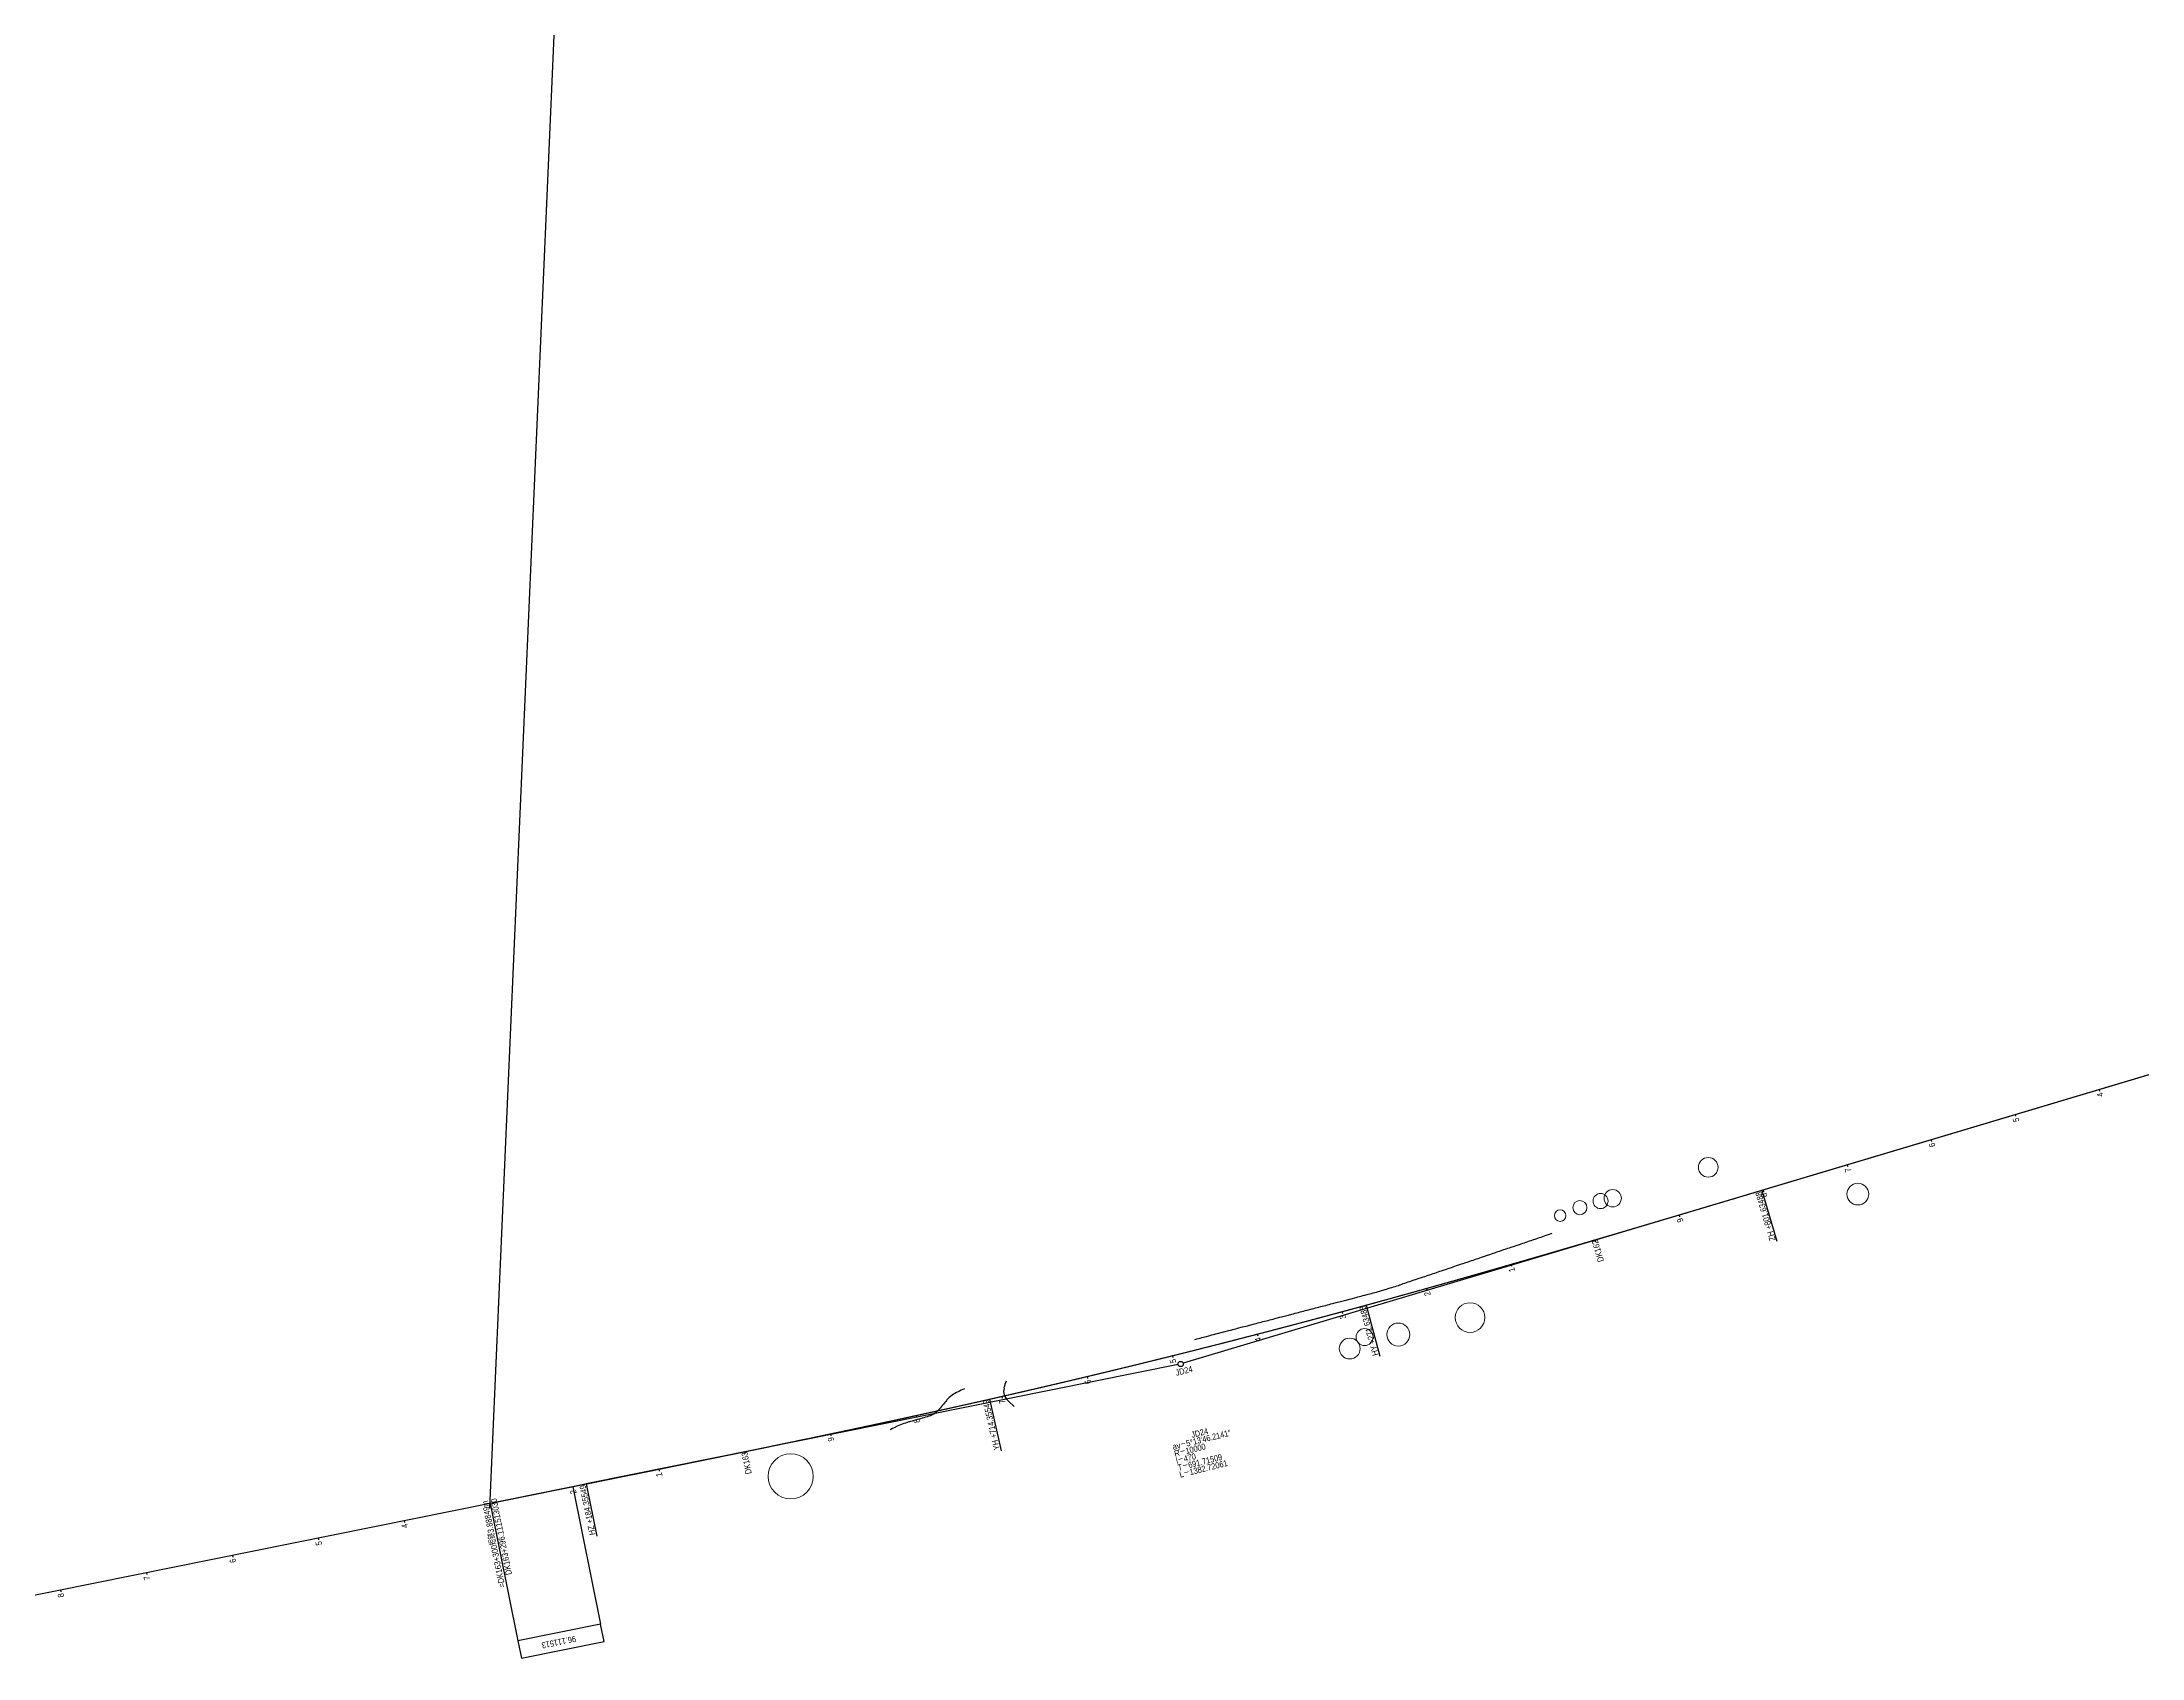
# Model space of a CAD drawing. Header units: millimetres. Extents: x 497834 to 621495, y 3353175 to 3430424.
# Drawn here: x 527256 to 529651, y 3371696 to 3373540 of the extents above; entities that cross this region are included whole.
import ezdxf

# ---------------------------------------------------------------- set-up
doc = ezdxf.new("R2010")
doc.units = ezdxf.units.MM
for name, color, linetype in [('breakloc', 7, 'Continuous'), ('DK改路中线', 7, 'Continuous'), ('dl5', 7, 'Continuous'), ('dl6', 7, 'Continuous'), ('房屋圆', 7, 'Continuous'), ('沪乍杭打线-0.0-200.8段-施工系转设计系成果-2000坐标系-左线_中线_交点', 7, 'Continuous'), ('沪乍杭打线-0.0-200.8段-施工系转设计系成果-2000坐标系-左线_五大桩', 7, 'Continuous'), ('沪乍杭打线-0.0-200.8段-施工系转设计系成果-2000坐标系-左线_断链', 7, 'Continuous'), ('沪乍杭打线-0.0-200.8段-施工系转设计系成果-2000坐标系-左线_曲线资料', 7, 'Continuous'), ('沪乍杭打线-0.0-200.8段-施工系转设计系成果-2000坐标系-左线_里程', 7, 'Continuous')]:
    doc.layers.add(name, color=color, linetype=linetype)
doc.styles.add('PM_DL', font='slromans.shx', dxfattribs={"width": 0.75, "bigfont": 'hztxt.shx'})
doc.styles.add('PM_LC', font='slromans.shx', dxfattribs={"width": 0.75, "bigfont": 'hztxt.shx'})
doc.styles.add('PM_QX', font='slromans.shx', dxfattribs={"width": 0.75, "bigfont": 'hztxt.shx'})

msp = doc.modelspace()

# ---------------------------------------------------------------- linework, layer by layer
at = {"layer": 'breakloc'}
msp.add_lwpolyline([(527766.6, 3371867), (528548.9, 3389836.6)], dxfattribs=at)
at = {"layer": 'DK改路中线', "color": 3, "linetype": 'Continuous', "ltscale": 2, "flags": 128}
for points in [[(528570.7, 3372059.6), (528572.7, 3372060.1), (528574.6, 3372060.6), (528576.5, 3372061.1), (528578.5, 3372061.6), (528580.4, 3372062.1), (528582.4, 3372062.6), (528588.2, 3372064.1), (528590.1, 3372064.6), (528592, 3372065.2), (528595.9, 3372066.2), (528597.8, 3372066.7), (528601.7, 3372067.7), (528603.6, 3372068.2), (528609.4, 3372069.7), (528611.4, 3372070.2), (528615.3, 3372071.2), (528617.2, 3372071.7), (528619.1, 3372072.2), (528624.9, 3372073.7), (528626.9, 3372074.2), (528628.8, 3372074.7), (528630.7, 3372075.2), (528632.7, 3372075.7), (528638.5, 3372077.3), (528640.4, 3372077.8), (528642.3, 3372078.3), (528644.3, 3372078.8), (528646.2, 3372079.3), (528648.2, 3372079.8), (528654, 3372081.3), (528655.9, 3372081.8), (528657.8, 3372082.3), (528659.8, 3372082.8), (528661.7, 3372083.3), (528667.5, 3372084.8), (528669.4, 3372085.3), (528675.3, 3372086.8), (528677.2, 3372087.3), (528681.1, 3372088.4), (528683, 3372088.9), (528684.9, 3372089.4), (528688.8, 3372090.4), (528690.7, 3372090.9), (528694.6, 3372091.9), (528696.5, 3372092.4), (528698.5, 3372092.9), (528704.3, 3372094.4), (528706.2, 3372094.9), (528708.2, 3372095.4), (528710.1, 3372095.9), (528712, 3372096.4), (528714, 3372096.9), (528717.8, 3372097.9), (528719.8, 3372098.4), (528721.7, 3372098.9), (528723.6, 3372099.4), (528725.6, 3372100), (528727.5, 3372100.5), (528733.3, 3372102), (528735.2, 3372102.5), (528741.1, 3372104), (528743, 3372104.5), (528746.9, 3372105.5), (528748.8, 3372106), (528754.6, 3372107.5), (528756.5, 3372108), (528760.4, 3372109), (528762.3, 3372109.5), (528764.3, 3372110), (528768.1, 3372111), (528770, 3372111.5, 0.017789), (528770.1, 3372111.6), (528772, 3372112.1), (528773.9, 3372112.6), (528775.9, 3372113.1), (528777.8, 3372113.6), (528779.7, 3372114.2), (528781.7, 3372114.7), (528783.6, 3372115.3), (528785.5, 3372115.8), (528787.4, 3372116.4), (528789.3, 3372117), (528791.2, 3372117.6), (528793.2, 3372118.2), (528795.1, 3372118.8), (528797, 3372119.4), (528798.9, 3372120), (528800.8, 3372120.6), (528802.7, 3372121.2), (528804, 3372121.7), (528804.6, 3372121.9), (528806.5, 3372122.5), (528808.3, 3372123.2), (528810.2, 3372123.8), (528812.1, 3372124.4), (528814, 3372125.1), (528815.9, 3372125.7), (528817.8, 3372126.4), (528819.7, 3372127), (528823.5, 3372128.3), (528825.4, 3372128.9), (528829.2, 3372130.2), (528831.1, 3372130.9), (528833, 3372131.5), (528834.9, 3372132.1), (528836.8, 3372132.8), (528838.7, 3372133.4), (528840.6, 3372134.1), (528842.5, 3372134.7), (528844.3, 3372135.3), (528848.1, 3372136.6), (528850, 3372137.3), (528851.9, 3372137.9), (528853.8, 3372138.5), (528857.6, 3372139.8), (528859.5, 3372140.5), (528863.3, 3372141.7), (528865.2, 3372142.4), (528867.1, 3372143), (528869, 3372143.7), (528872.8, 3372144.9), (528874.7, 3372145.6), (528876.6, 3372146.2), (528878.5, 3372146.9), (528882.2, 3372148.2), (528884.1, 3372148.8), (528886, 3372149.4), (528887.9, 3372150.1), (528889.8, 3372150.7), (528891.7, 3372151.4), (528893.6, 3372152), (528895.5, 3372152.6), (528897.4, 3372153.3), (528901.2, 3372154.6), (528903.1, 3372155.2), (528906.9, 3372156.5), (528908.8, 3372157.1), (528910.7, 3372157.8), (528912.6, 3372158.4), (528914.4, 3372159), (528916.3, 3372159.7), (528918.2, 3372160.3), (528920.1, 3372161), (528922, 3372161.6), (528925.8, 3372162.9), (528927.7, 3372163.5), (528929.6, 3372164.2), (528931.5, 3372164.8), (528935.3, 3372166.1), (528937.2, 3372166.7), (528941, 3372168), (528942.9, 3372168.7), (528944.8, 3372169.3), (528946.7, 3372169.9), (528950.4, 3372171.2), (528952.3, 3372171.9), (528954.2, 3372172.5), (528956.1, 3372173.1), (528959.9, 3372174.4), (528961.8, 3372175.1), (528963.7, 3372175.7), (528965.6, 3372176.3), (528967.5, 3372177), (528969.4, 3372177.6), (528971.3, 3372178.3), (528975.1, 3372179.5), (528977, 3372180.2), (528978.1, 3372180.6)], [(528355.2, 3372011.7), (528354.6, 3372009.8), (528354, 3372007.9), (528353.4, 3372006), (528353.2, 3372005.2, 0.28408), (528352.9, 3372004), (528352.6, 3372002.1), (528352.5, 3372000.1), (528352.7, 3371998.1), (528353.2, 3371996.1), (528354, 3371994.3), (528354.9, 3371992.5), (528356.1, 3371990.9), (528357.1, 3371989.9), (528357.5, 3371989.5), (528359, 3371988.1), (528363.3, 3371984), (528364.4, 3371983)], [(528307.7, 3372003.2), (528305.9, 3372002.3), (528304.1, 3372001.5), (528302.3, 3372000.6), (528300.5, 3371999.7), (528298.8, 3371998.9, 0.106509), (528298.7, 3371998.9), (528296.9, 3371997.9), (528295.2, 3371996.9), (528293.6, 3371995.8), (528292, 3371994.5), (528290.5, 3371993.2), (528289, 3371991.8), (528287.7, 3371990.4), (528287.2, 3371989.8), (528286.4, 3371988.8), (528285.1, 3371987.3), (528283.8, 3371985.8), (528282.5, 3371984.2), (528281.3, 3371982.7), (528280, 3371981.2), (528278.7, 3371979.6), (528278.7, 3371979.6, -0.151778), (528277.4, 3371978.1), (528275.9, 3371976.8), (528274.4, 3371975.5), (528272.7, 3371974.4), (528271, 3371973.4), (528269.2, 3371972.5), (528267.3, 3371971.8), (528266.2, 3371971.5), (528265.4, 3371971.3), (528263.4, 3371970.7), (528261.5, 3371970.2), (528259.6, 3371969.7), (528257.7, 3371969.1), (528255.7, 3371968.6), (528253.8, 3371968), (528251.9, 3371967.5), (528250, 3371967), (528248, 3371966.4), (528246.1, 3371965.9), (528245.1, 3371965.6, 0.046181), (528244.2, 3371965.3), (528242.3, 3371964.7), (528240.4, 3371964.1), (528238.5, 3371963.4), (528236.6, 3371962.7), (528234.8, 3371962), (528232.9, 3371961.2), (528231.1, 3371960.4), (528229.6, 3371959.6), (528229.3, 3371959.5), (528227.5, 3371958.6), (528225.7, 3371957.7), (528223.9, 3371956.8), (528223.2, 3371956.5)]]:
    msp.add_lwpolyline(points, format="xyb", dxfattribs=at)
at = {"layer": 'dl5', "color": 3, "linetype": 'Continuous', "ltscale": 2, "const_width": 1.4, "flags": 128}
msp.add_lwpolyline([(529958.9, 3372451.3), (529217.1, 3372229.6), (529216.2, 3372229.3), (529215.2, 3372229), (529214.3, 3372228.7), (529213.3, 3372228.4), (529212.4, 3372228.1), (529211.4, 3372227.9), (529210.4, 3372227.6), (529209.5, 3372227.3), (529208.5, 3372227), (529207.6, 3372226.7), (529206.6, 3372226.4), (529205.6, 3372226.1), (529204.7, 3372225.9), (529203.7, 3372225.6), (529202.8, 3372225.3), (529201.8, 3372225), (529200.9, 3372224.7), (529199.9, 3372224.4), (529198.9, 3372224.1), (529198, 3372223.9), (529197, 3372223.6), (529196.1, 3372223.3), (529195.1, 3372223), (529194.2, 3372222.7), (529193.2, 3372222.4), (529192.2, 3372222.1), (529191.3, 3372221.8), (529190.3, 3372221.6), (529189.4, 3372221.3), (529188.4, 3372221), (529187.4, 3372220.7), (529186.5, 3372220.4), (529185.5, 3372220.1), (529184.6, 3372219.8), (529183.6, 3372219.6), (529182.7, 3372219.3), (529181.7, 3372219), (529180.7, 3372218.7), (529179.8, 3372218.4), (529178.8, 3372218.1), (529177.9, 3372217.8), (529176.9, 3372217.6), (529175.9, 3372217.3), (529175, 3372217), (529174, 3372216.7), (529173.1, 3372216.4), (529172.1, 3372216.1), (529171.2, 3372215.8), (529170.2, 3372215.6), (529169.2, 3372215.3), (529168.3, 3372215), (529167.3, 3372214.7), (529166.4, 3372214.4), (529165.4, 3372214.1), (529164.4, 3372213.8), (529163.5, 3372213.5), (529162.5, 3372213.3), (529161.6, 3372213), (529160.6, 3372212.7), (529159.7, 3372212.4), (529158.7, 3372212.1), (529157.7, 3372211.8), (529156.8, 3372211.5), (529155.8, 3372211.3), (529154.9, 3372211), (529153.9, 3372210.7), (529153, 3372210.4), (529152, 3372210.1), (529151, 3372209.8), (529150.1, 3372209.5), (529149.1, 3372209.3), (529148.2, 3372209), (529147.2, 3372208.7), (529146.2, 3372208.4), (529145.3, 3372208.1), (529144.3, 3372207.8), (529143.4, 3372207.5), (529142.4, 3372207.3), (529141.5, 3372207), (529140.5, 3372206.7), (529139.5, 3372206.4), (529138.6, 3372206.1), (529137.6, 3372205.8), (529136.7, 3372205.5), (529135.7, 3372205.3), (529134.7, 3372205), (529133.8, 3372204.7), (529132.8, 3372204.4), (529131.9, 3372204.1), (529130.9, 3372203.8), (529130, 3372203.5), (529129, 3372203.3), (529128, 3372203), (529127.1, 3372202.7), (529126.1, 3372202.4), (529125.2, 3372202.1), (529124.2, 3372201.8), (529123.2, 3372201.5), (529122.3, 3372201.3), (529121.3, 3372201), (529120.4, 3372200.7), (529119.4, 3372200.4), (529118.5, 3372200.1), (529117.5, 3372199.8), (529116.5, 3372199.5), (529115.6, 3372199.3), (529114.6, 3372199), (529113.7, 3372198.7), (529112.7, 3372198.4), (529111.7, 3372198.1), (529110.8, 3372197.8), (529109.8, 3372197.5), (529108.9, 3372197.3), (529107.9, 3372197), (529106.9, 3372196.7), (529106, 3372196.4), (529105, 3372196.1), (529104.1, 3372195.8), (529103.1, 3372195.6), (529102.2, 3372195.3), (529101.2, 3372195), (529100.2, 3372194.7), (529099.3, 3372194.4), (529098.3, 3372194.1), (529097.4, 3372193.8), (529096.4, 3372193.6), (529095.4, 3372193.3), (529094.5, 3372193), (529093.5, 3372192.7), (529092.6, 3372192.4), (529091.6, 3372192.1), (529090.7, 3372191.9), (529089.7, 3372191.6), (529088.7, 3372191.3), (529087.8, 3372191), (529086.8, 3372190.7), (529085.9, 3372190.4), (529084.9, 3372190.1), (529083.9, 3372189.9), (529083, 3372189.6), (529082, 3372189.3), (529081.1, 3372189), (529080.1, 3372188.7), (529079.2, 3372188.4), (529078.2, 3372188.2), (529077.2, 3372187.9), (529076.3, 3372187.6), (529075.3, 3372187.3), (529074.4, 3372187), (529073.4, 3372186.7), (529072.4, 3372186.4), (529071.5, 3372186.2), (529070.5, 3372185.9), (529069.6, 3372185.6), (529068.6, 3372185.3), (529067.6, 3372185), (529066.7, 3372184.7), (529065.7, 3372184.5), (529064.8, 3372184.2), (529063.8, 3372183.9), (529062.9, 3372183.6), (529061.9, 3372183.3), (529060.9, 3372183), (529060, 3372182.8), (529059, 3372182.5), (529058.1, 3372182.2), (529057.1, 3372181.9), (529056.1, 3372181.6), (529055.2, 3372181.3), (529054.2, 3372181.1), (529053.3, 3372180.8), (529052.3, 3372180.5), (529051.3, 3372180.2), (529050.4, 3372179.9), (529049.4, 3372179.6), (529048.5, 3372179.4), (529047.5, 3372179.1), (529046.5, 3372178.8), (529045.6, 3372178.5), (529044.6, 3372178.2), (529043.7, 3372177.9), (529042.7, 3372177.7), (529041.8, 3372177.4), (529040.8, 3372177.1), (529039.8, 3372176.8), (529038.9, 3372176.5), (529037.9, 3372176.2), (529037, 3372176), (529036, 3372175.7), (529035, 3372175.4), (529034.1, 3372175.1), (529033.1, 3372174.8), (529032.2, 3372174.5), (529031.2, 3372174.3), (529030.2, 3372174), (529029.3, 3372173.7), (529028.3, 3372173.4), (529027.4, 3372173.1), (529026.4, 3372172.9), (529025.4, 3372172.6), (529024.5, 3372172.3), (529023.5, 3372172), (529022.6, 3372171.7), (529021.6, 3372171.4), (529020.6, 3372171.2), (529019.7, 3372170.9), (529018.7, 3372170.6), (529017.8, 3372170.3), (529016.8, 3372170), (529015.9, 3372169.7), (529014.9, 3372169.5), (529013.9, 3372169.2), (529013, 3372168.9), (529012, 3372168.6), (529011.1, 3372168.3), (529010.1, 3372168.1), (529009.1, 3372167.8), (529008.2, 3372167.5), (529007.2, 3372167.2), (529006.3, 3372166.9), (529005.3, 3372166.6), (529004.3, 3372166.4), (529003.4, 3372166.1), (529002.4, 3372165.8), (529001.5, 3372165.5), (529000.5, 3372165.2), (528999.5, 3372165), (528998.6, 3372164.7), (528997.6, 3372164.4), (528996.7, 3372164.1), (528995.7, 3372163.8), (528994.7, 3372163.6), (528993.8, 3372163.3), (528992.8, 3372163), (528991.9, 3372162.7), (528990.9, 3372162.4), (528989.9, 3372162.2), (528989, 3372161.9), (528988, 3372161.6), (528987.1, 3372161.3), (528986.1, 3372161), (528985.1, 3372160.7), (528984.2, 3372160.5), (528983.2, 3372160.2), (528982.3, 3372159.9), (528981.3, 3372159.6), (528980.3, 3372159.3), (528979.4, 3372159.1), (528978.4, 3372158.8), (528977.5, 3372158.5), (528976.5, 3372158.2), (528975.5, 3372157.9), (528974.6, 3372157.7), (528973.6, 3372157.4), (528972.7, 3372157.1), (528971.7, 3372156.8), (528970.7, 3372156.5), (528969.8, 3372156.3), (528968.8, 3372156), (528967.9, 3372155.7), (528966.9, 3372155.4), (528965.9, 3372155.1), (528965, 3372154.9), (528964, 3372154.6), (528963.1, 3372154.3), (528962.1, 3372154), (528961.1, 3372153.8), (528960.2, 3372153.5), (528959.2, 3372153.2), (528958.3, 3372152.9), (528957.3, 3372152.6), (528956.3, 3372152.4), (528955.4, 3372152.1), (528954.4, 3372151.8), (528953.5, 3372151.5), (528952.5, 3372151.2), (528951.5, 3372151), (528950.6, 3372150.7), (528949.6, 3372150.4), (528948.7, 3372150.1), (528947.7, 3372149.8), (528946.7, 3372149.6), (528945.8, 3372149.3), (528944.8, 3372149), (528943.9, 3372148.7), (528942.9, 3372148.5), (528941.9, 3372148.2), (528941, 3372147.9), (528940, 3372147.6), (528939.1, 3372147.3), (528938.1, 3372147.1), (528937.1, 3372146.8), (528936.2, 3372146.5), (528935.2, 3372146.2), (528934.2, 3372146), (528933.3, 3372145.7), (528932.3, 3372145.4), (528931.4, 3372145.1), (528930.4, 3372144.8), (528929.4, 3372144.6), (528928.5, 3372144.3), (528927.5, 3372144), (528926.6, 3372143.7), (528925.6, 3372143.5), (528924.6, 3372143.2), (528923.7, 3372142.9), (528922.7, 3372142.6), (528921.8, 3372142.4), (528920.8, 3372142.1), (528919.8, 3372141.8), (528918.9, 3372141.5), (528917.9, 3372141.2), (528917, 3372141), (528916, 3372140.7), (528915, 3372140.4), (528914.1, 3372140.1), (528913.1, 3372139.9), (528912.1, 3372139.6), (528911.2, 3372139.3), (528910.2, 3372139), (528909.3, 3372138.8), (528908.3, 3372138.5), (528907.3, 3372138.2), (528906.4, 3372137.9), (528905.4, 3372137.7), (528904.5, 3372137.4), (528903.5, 3372137.1), (528902.5, 3372136.8), (528901.6, 3372136.6), (528900.6, 3372136.3), (528899.7, 3372136), (528898.7, 3372135.7), (528897.7, 3372135.5), (528896.8, 3372135.2), (528895.8, 3372134.9), (528894.8, 3372134.6), (528893.9, 3372134.4), (528892.9, 3372134.1), (528892, 3372133.8), (528891, 3372133.5), (528890, 3372133.3), (528889.1, 3372133), (528888.1, 3372132.7), (528887.2, 3372132.4), (528886.2, 3372132.2), (528885.2, 3372131.9), (528884.3, 3372131.6), (528883.3, 3372131.3), (528882.3, 3372131.1), (528881.4, 3372130.8), (528880.4, 3372130.5), (528879.5, 3372130.2), (528878.5, 3372130), (528877.5, 3372129.7), (528876.6, 3372129.4), (528875.6, 3372129.1), (528874.6, 3372128.9), (528873.7, 3372128.6), (528872.7, 3372128.3), (528871.8, 3372128.1), (528870.8, 3372127.8), (528869.8, 3372127.5), (528868.9, 3372127.2), (528867.9, 3372127), (528867, 3372126.7), (528866, 3372126.4), (528865, 3372126.1), (528864.1, 3372125.9), (528863.1, 3372125.6), (528862.1, 3372125.3), (528861.2, 3372125.1), (528860.2, 3372124.8), (528859.3, 3372124.5), (528858.3, 3372124.2), (528857.3, 3372124), (528856.4, 3372123.7), (528855.4, 3372123.4), (528854.4, 3372123.1), (528853.5, 3372122.9), (528852.5, 3372122.6), (528851.6, 3372122.3), (528850.6, 3372122.1), (528849.6, 3372121.8), (528848.7, 3372121.5), (528847.7, 3372121.2), (528846.7, 3372121), (528845.8, 3372120.7), (528844.8, 3372120.4), (528843.9, 3372120.2), (528842.9, 3372119.9), (528841.9, 3372119.6), (528841, 3372119.4), (528840, 3372119.1), (528839, 3372118.8), (528838.1, 3372118.5), (528837.1, 3372118.3), (528836.2, 3372118), (528835.2, 3372117.7), (528834.2, 3372117.5), (528833.3, 3372117.2), (528832.3, 3372116.9), (528831.3, 3372116.6), (528830.4, 3372116.4), (528829.4, 3372116.1), (528828.5, 3372115.8), (528827.5, 3372115.6), (528826.5, 3372115.3), (528825.6, 3372115), (528824.6, 3372114.8), (528823.6, 3372114.5), (528822.7, 3372114.2), (528821.7, 3372114), (528820.7, 3372113.7), (528819.8, 3372113.4), (528818.8, 3372113.1), (528817.9, 3372112.9), (528816.9, 3372112.6), (528815.9, 3372112.3), (528815, 3372112.1), (528814, 3372111.8), (528813, 3372111.5), (528812.1, 3372111.3), (528811.1, 3372111), (528810.2, 3372110.7), (528809.2, 3372110.5), (528808.2, 3372110.2), (528807.3, 3372109.9), (528806.3, 3372109.7), (528805.3, 3372109.4), (528804.4, 3372109.1), (528803.4, 3372108.9), (528802.4, 3372108.6), (528801.5, 3372108.3), (528800.5, 3372108.1), (528799.6, 3372107.8), (528798.6, 3372107.5), (528797.6, 3372107.3), (528796.7, 3372107), (528795.7, 3372106.7), (528794.7, 3372106.5), (528793.8, 3372106.2), (528792.8, 3372105.9), (528791.8, 3372105.7), (528790.9, 3372105.4), (528789.9, 3372105.1), (528789, 3372104.9), (528788, 3372104.6), (528787, 3372104.3), (528786.1, 3372104.1), (528785.1, 3372103.8), (528784.1, 3372103.5), (528783.2, 3372103.3), (528782.2, 3372103), (528781.2, 3372102.7), (528780.3, 3372102.5), (528779.3, 3372102.2), (528778.3, 3372101.9), (528777.4, 3372101.7), (528776.4, 3372101.4), (528775.5, 3372101.1), (528774.5, 3372100.9), (528773.5, 3372100.6), (528772.6, 3372100.3), (528771.6, 3372100.1), (528770.6, 3372099.8), (528769.7, 3372099.6), (528768.7, 3372099.3), (528767.7, 3372099), (528766.8, 3372098.8), (528765.8, 3372098.5, -0.011069), (528764.9, 3372098.2), (528763.9, 3372097.9), (528762.9, 3372097.7), (528762, 3372097.4), (528761, 3372097.2), (528761, 3372097.2), (528760, 3372096.9), (528759.1, 3372096.6), (528758.1, 3372096.4), (528757.1, 3372096.1), (528756.2, 3372095.9), (528756.2, 3372095.9), (528755.2, 3372095.6), (528754.2, 3372095.3), (528753.3, 3372095.1), (528752.3, 3372094.8), (528751.3, 3372094.5), (528751.3, 3372094.5), (528750.4, 3372094.3), (528749.4, 3372094), (528748.4, 3372093.8), (528747.5, 3372093.5), (528746.5, 3372093.2), (528746.5, 3372093.2), (528745.5, 3372093), (528744.6, 3372092.7), (528743.6, 3372092.5), (528742.7, 3372092.2), (528741.7, 3372091.9), (528741.7, 3372091.9), (528740.7, 3372091.7), (528739.8, 3372091.4), (528738.8, 3372091.1), (528737.8, 3372090.9), (528736.9, 3372090.6), (528736.9, 3372090.6), (528735.9, 3372090.4), (528734.9, 3372090.1), (528734, 3372089.8), (528733, 3372089.6), (528732, 3372089.3), (528732, 3372089.3), (528731.1, 3372089.1), (528730.1, 3372088.8), (528729.1, 3372088.5), (528728.2, 3372088.3), (528727.2, 3372088), (528727.2, 3372088), (528726.2, 3372087.8), (528725.3, 3372087.5), (528724.3, 3372087.2), (528723.3, 3372087), (528722.4, 3372086.7), (528722.4, 3372086.7), (528721.4, 3372086.5), (528720.4, 3372086.2), (528719.5, 3372085.9), (528718.5, 3372085.7), (528717.5, 3372085.4), (528717.5, 3372085.4), (528716.6, 3372085.2), (528715.6, 3372084.9), (528714.7, 3372084.6), (528713.7, 3372084.4), (528712.7, 3372084.1), (528712.7, 3372084.1), (528711.8, 3372083.9), (528710.8, 3372083.6), (528709.8, 3372083.4), (528708.9, 3372083.1), (528707.9, 3372082.8), (528707.9, 3372082.8), (528706.9, 3372082.6), (528706, 3372082.3), (528705, 3372082.1), (528704, 3372081.8), (528703.1, 3372081.5), (528703.1, 3372081.5), (528702.1, 3372081.3), (528701.1, 3372081), (528700.2, 3372080.8), (528699.2, 3372080.5), (528698.2, 3372080.3), (528698.2, 3372080.3), (528697.3, 3372080), (528696.3, 3372079.7), (528695.3, 3372079.5), (528694.4, 3372079.2), (528693.4, 3372079), (528693.4, 3372079), (528692.4, 3372078.7), (528691.5, 3372078.5), (528690.5, 3372078.2), (528689.5, 3372078), (528688.6, 3372077.7), (528688.6, 3372077.7), (528687.6, 3372077.4), (528686.6, 3372077.2), (528685.7, 3372076.9), (528684.7, 3372076.7), (528683.7, 3372076.4), (528683.7, 3372076.4), (528682.8, 3372076.2), (528681.8, 3372075.9), (528680.8, 3372075.7), (528679.9, 3372075.4), (528678.9, 3372075.1), (528678.9, 3372075.1), (528677.9, 3372074.9), (528677, 3372074.6), (528676, 3372074.4), (528675, 3372074.1), (528674.1, 3372073.9), (528674.1, 3372073.9), (528673.1, 3372073.6), (528672.1, 3372073.4), (528671.2, 3372073.1), (528670.2, 3372072.8), (528669.2, 3372072.6), (528669.2, 3372072.6), (528668.3, 3372072.3), (528667.3, 3372072.1), (528666.3, 3372071.8), (528665.4, 3372071.6), (528664.4, 3372071.3), (528664.4, 3372071.3), (528663.4, 3372071.1), (528662.5, 3372070.8), (528661.5, 3372070.6), (528660.5, 3372070.3), (528659.6, 3372070.1), (528659.6, 3372070.1), (528658.6, 3372069.8), (528657.6, 3372069.5), (528656.6, 3372069.3), (528655.7, 3372069), (528654.7, 3372068.8), (528654.7, 3372068.8), (528653.7, 3372068.5), (528652.8, 3372068.3), (528651.8, 3372068), (528650.8, 3372067.8), (528649.9, 3372067.5), (528649.9, 3372067.5), (528648.9, 3372067.3), (528647.9, 3372067), (528647, 3372066.8), (528646, 3372066.5), (528645, 3372066.3), (528645, 3372066.3), (528644.1, 3372066), (528643.1, 3372065.8), (528642.1, 3372065.5), (528641.2, 3372065.3), (528640.2, 3372065), (528640.2, 3372065), (528639.2, 3372064.8), (528638.3, 3372064.5), (528637.3, 3372064.3), (528636.3, 3372064), (528635.4, 3372063.8), (528635.4, 3372063.8), (528634.4, 3372063.5), (528633.4, 3372063.3), (528632.5, 3372063), (528631.5, 3372062.8), (528630.5, 3372062.5), (528630.5, 3372062.5), (528629.5, 3372062.3), (528628.6, 3372062), (528627.6, 3372061.8), (528626.6, 3372061.5), (528625.7, 3372061.3), (528625.7, 3372061.3), (528624.7, 3372061), (528623.7, 3372060.8), (528622.8, 3372060.5), (528621.8, 3372060.3), (528620.8, 3372060), (528620.8, 3372060), (528619.9, 3372059.8), (528618.9, 3372059.5), (528617.9, 3372059.3), (528617, 3372059), (528616, 3372058.8), (528616, 3372058.8), (528615, 3372058.5), (528614.1, 3372058.3), (528613.1, 3372058), (528612.1, 3372057.8), (528611.1, 3372057.5), (528611.1, 3372057.5), (528610.2, 3372057.3), (528609.2, 3372057), (528608.2, 3372056.8), (528607.3, 3372056.5), (528606.3, 3372056.3), (528606.3, 3372056.3), (528605.3, 3372056), (528604.4, 3372055.8), (528603.4, 3372055.5), (528602.4, 3372055.3), (528601.5, 3372055), (528601.5, 3372055), (528600.5, 3372054.8), (528599.5, 3372054.5), (528598.6, 3372054.3), (528597.6, 3372054), (528596.6, 3372053.8), (528596.6, 3372053.8), (528595.6, 3372053.6), (528594.7, 3372053.3), (528593.7, 3372053.1), (528592.7, 3372052.8), (528591.8, 3372052.6), (528591.8, 3372052.6), (528590.8, 3372052.3), (528589.8, 3372052.1), (528588.9, 3372051.8), (528587.9, 3372051.6), (528586.9, 3372051.3), (528586.9, 3372051.3), (528586, 3372051.1), (528585, 3372050.8), (528584, 3372050.6), (528583, 3372050.4), (528582.1, 3372050.1), (528582.1, 3372050.1), (528581.1, 3372049.9), (528580.1, 3372049.6), (528579.2, 3372049.4), (528578.2, 3372049.1), (528577.2, 3372048.9), (528577.2, 3372048.9), (528576.3, 3372048.6), (528575.3, 3372048.4), (528574.3, 3372048.1), (528573.4, 3372047.9), (528572.4, 3372047.7), (528572.4, 3372047.7), (528571.4, 3372047.4), (528570.4, 3372047.2), (528569.5, 3372046.9), (528568.5, 3372046.7), (528567.5, 3372046.4), (528567.5, 3372046.4), (528566.6, 3372046.2), (528565.6, 3372046), (528564.6, 3372045.7), (528563.7, 3372045.5), (528562.7, 3372045.2), (528562.7, 3372045.2), (528561.7, 3372045), (528560.7, 3372044.7), (528559.8, 3372044.5), (528558.8, 3372044.2), (528557.8, 3372044), (528557.8, 3372044), (528556.9, 3372043.8), (528555.9, 3372043.5), (528554.9, 3372043.3), (528554, 3372043), (528553, 3372042.8), (528553, 3372042.8), (528552, 3372042.5), (528551, 3372042.3), (528550.1, 3372042.1), (528549.1, 3372041.8), (528548.1, 3372041.6), (528548.1, 3372041.6), (528547.2, 3372041.3), (528546.2, 3372041.1), (528545.2, 3372040.9), (528544.3, 3372040.6), (528543.3, 3372040.4), (528543.3, 3372040.4), (528542.3, 3372040.1), (528541.3, 3372039.9), (528540.4, 3372039.6), (528539.4, 3372039.4), (528538.4, 3372039.2), (528538.4, 3372039.2), (528537.5, 3372038.9), (528536.5, 3372038.7), (528535.5, 3372038.4), (528534.5, 3372038.2), (528533.6, 3372038), (528533.6, 3372038), (528532.6, 3372037.7), (528531.6, 3372037.5), (528530.7, 3372037.2), (528529.7, 3372037), (528528.7, 3372036.8), (528528.7, 3372036.8), (528527.8, 3372036.5), (528526.8, 3372036.3), (528525.8, 3372036), (528524.8, 3372035.8), (528523.9, 3372035.6), (528523.9, 3372035.6), (528522.9, 3372035.3), (528521.9, 3372035.1), (528521, 3372034.8), (528520, 3372034.6), (528519, 3372034.4), (528519, 3372034.4), (528518, 3372034.1), (528517.1, 3372033.9), (528516.1, 3372033.6), (528515.1, 3372033.4), (528514.2, 3372033.2), (528514.2, 3372033.2), (528513.2, 3372032.9), (528512.2, 3372032.7), (528511.2, 3372032.4), (528510.3, 3372032.2), (528509.3, 3372032), (528509.3, 3372032), (528508.3, 3372031.7), (528507.4, 3372031.5), (528506.4, 3372031.3), (528505.4, 3372031), (528504.4, 3372030.8), (528504.4, 3372030.8), (528503.5, 3372030.5), (528502.5, 3372030.3), (528501.5, 3372030.1), (528500.6, 3372029.8), (528499.6, 3372029.6), (528499.6, 3372029.6), (528498.6, 3372029.4), (528497.6, 3372029.1), (528496.7, 3372028.9), (528495.7, 3372028.6), (528494.7, 3372028.4), (528494.7, 3372028.4), (528493.8, 3372028.2), (528492.8, 3372027.9), (528491.8, 3372027.7), (528490.8, 3372027.5), (528489.9, 3372027.2), (528489.9, 3372027.2), (528488.9, 3372027), (528487.9, 3372026.8), (528487, 3372026.5), (528486, 3372026.3), (528485, 3372026), (528485, 3372026), (528484, 3372025.8), (528483.1, 3372025.6), (528482.1, 3372025.3), (528481.1, 3372025.1), (528480.2, 3372024.9), (528480.2, 3372024.9), (528479.2, 3372024.6), (528478.2, 3372024.4), (528477.2, 3372024.2), (528476.3, 3372023.9), (528475.3, 3372023.7), (528475.3, 3372023.7), (528474.3, 3372023.5), (528473.4, 3372023.2), (528472.4, 3372023), (528471.4, 3372022.8), (528470.4, 3372022.5), (528470.4, 3372022.5), (528469.5, 3372022.3), (528468.5, 3372022.1), (528467.5, 3372021.8), (528466.5, 3372021.6), (528465.6, 3372021.4), (528465.6, 3372021.4), (528464.6, 3372021.1), (528463.6, 3372020.9), (528462.7, 3372020.7), (528461.7, 3372020.4), (528460.7, 3372020.2), (528460.7, 3372020.2), (528459.7, 3372020), (528458.8, 3372019.7), (528457.8, 3372019.5), (528456.8, 3372019.3), (528455.9, 3372019), (528455.9, 3372019), (528454.9, 3372018.8), (528453.9, 3372018.6), (528452.9, 3372018.3), (528452, 3372018.1), (528451, 3372017.9), (528451, 3372017.9), (528450, 3372017.6), (528449, 3372017.4), (528448.1, 3372017.2), (528447.1, 3372016.9), (528446.1, 3372016.7), (528446.1, 3372016.7), (528445.2, 3372016.5), (528444.2, 3372016.2), (528443.2, 3372016), (528442.2, 3372015.8), (528441.3, 3372015.5), (528441.3, 3372015.5), (528440.3, 3372015.3), (528439.3, 3372015.1), (528438.3, 3372014.8), (528437.4, 3372014.6), (528436.4, 3372014.4), (528436.4, 3372014.4), (528435.4, 3372014.2), (528434.5, 3372013.9), (528433.5, 3372013.7), (528432.5, 3372013.5), (528431.5, 3372013.2), (528431.5, 3372013.2), (528430.6, 3372013), (528429.6, 3372012.8), (528428.6, 3372012.5), (528427.6, 3372012.3), (528426.7, 3372012.1), (528426.7, 3372012.1), (528425.7, 3372011.8), (528424.7, 3372011.6), (528423.7, 3372011.4), (528422.8, 3372011.2), (528421.8, 3372010.9), (528421.8, 3372010.9), (528420.8, 3372010.7), (528419.9, 3372010.5), (528418.9, 3372010.2), (528417.9, 3372010), (528416.9, 3372009.8), (528416.9, 3372009.8), (528416, 3372009.6), (528415, 3372009.3), (528414, 3372009.1), (528413, 3372008.9), (528412.1, 3372008.6), (528412.1, 3372008.6), (528411.1, 3372008.4), (528410.1, 3372008.2), (528409.1, 3372008), (528408.2, 3372007.7), (528407.2, 3372007.5), (528407.2, 3372007.5), (528406.2, 3372007.3), (528405.2, 3372007), (528404.3, 3372006.8), (528403.3, 3372006.6), (528402.3, 3372006.4), (528402.3, 3372006.4), (528401.4, 3372006.1), (528400.4, 3372005.9), (528399.4, 3372005.7), (528398.4, 3372005.4), (528397.5, 3372005.2), (528397.5, 3372005.2), (528396.5, 3372005), (528395.5, 3372004.8), (528394.5, 3372004.5), (528393.6, 3372004.3), (528392.6, 3372004.1), (528392.6, 3372004.1), (528391.6, 3372003.9), (528390.6, 3372003.6), (528389.7, 3372003.4), (528388.7, 3372003.2), (528387.7, 3372003), (528387.7, 3372003), (528386.7, 3372002.7), (528385.8, 3372002.5), (528384.8, 3372002.3), (528383.8, 3372002.1), (528382.8, 3372001.8), (528382.8, 3372001.8), (528381.9, 3372001.6), (528380.9, 3372001.4), (528379.9, 3372001.2), (528379, 3372000.9), (528378, 3372000.7), (528378, 3372000.7), (528377, 3372000.5), (528376, 3372000.3), (528375.1, 3372000), (528374.1, 3371999.8), (528373.1, 3371999.6), (528373.1, 3371999.6), (528372.1, 3371999.4), (528371.2, 3371999.1), (528370.2, 3371998.9), (528369.2, 3371998.7), (528368.2, 3371998.5), (528368.2, 3371998.5), (528367.3, 3371998.2), (528366.3, 3371998), (528365.3, 3371997.8), (528364.3, 3371997.6), (528363.4, 3371997.3), (528363.4, 3371997.3), (528362.4, 3371997.1), (528361.4, 3371996.9), (528360.4, 3371996.7), (528359.5, 3371996.4), (528358.5, 3371996.2), (528358.5, 3371996.2), (528357.5, 3371996), (528356.5, 3371995.8), (528355.6, 3371995.6), (528354.6, 3371995.3), (528353.6, 3371995.1), (528353.6, 3371995.1), (528352.6, 3371994.9), (528351.7, 3371994.7), (528350.7, 3371994.4), (528349.7, 3371994.2), (528348.7, 3371994), (528348.7, 3371994), (528347.8, 3371993.8), (528346.8, 3371993.6), (528345.8, 3371993.3), (528344.8, 3371993.1), (528343.9, 3371992.9), (528343.9, 3371992.9), (528342.9, 3371992.7), (528341.9, 3371992.4), (528340.9, 3371992.2), (528340, 3371992), (528339, 3371991.8), (528339, 3371991.8), (528338, 3371991.6), (528337, 3371991.3), (528336.3, 3371991.2), (528335.4, 3371991), (528334.4, 3371990.7), (528333.4, 3371990.5), (528332.4, 3371990.3), (528331.5, 3371990.1), (528330.5, 3371989.9), (528329.5, 3371989.6), (528328.5, 3371989.4), (528327.6, 3371989.2), (528326.6, 3371989), (528325.6, 3371988.8), (528324.6, 3371988.5), (528323.7, 3371988.3), (528322.7, 3371988.1), (528321.7, 3371987.9), (528320.7, 3371987.7), (528319.7, 3371987.4), (528318.8, 3371987.2), (528317.8, 3371987), (528316.8, 3371986.8), (528315.8, 3371986.6), (528314.9, 3371986.3), (528313.9, 3371986.1), (528312.9, 3371985.9), (528311.9, 3371985.7), (528311, 3371985.5), (528310, 3371985.2), (528309, 3371985), (528308, 3371984.8), (528307.1, 3371984.6), (528306.1, 3371984.4), (528305.1, 3371984.2), (528304.1, 3371983.9), (528303.2, 3371983.7), (528302.2, 3371983.5), (528301.2, 3371983.3), (528300.2, 3371983.1), (528299.3, 3371982.9), (528298.3, 3371982.6), (528297.3, 3371982.4), (528296.3, 3371982.2), (528295.3, 3371982), (528294.4, 3371981.8), (528293.4, 3371981.5), (528292.4, 3371981.3), (528291.4, 3371981.1), (528290.5, 3371980.9), (528289.5, 3371980.7), (528288.5, 3371980.5), (528287.5, 3371980.2), (528286.6, 3371980), (528285.6, 3371979.8), (528284.6, 3371979.6), (528283.6, 3371979.4), (528282.7, 3371979.2), (528281.7, 3371979), (528280.7, 3371978.7), (528279.7, 3371978.5), (528278.8, 3371978.3), (528277.8, 3371978.1), (528276.8, 3371977.9), (528275.8, 3371977.7), (528274.8, 3371977.4), (528273.9, 3371977.2), (528272.9, 3371977), (528271.9, 3371976.8), (528270.9, 3371976.6), (528270, 3371976.4), (528269, 3371976.2), (528268, 3371975.9), (528267, 3371975.7), (528266.1, 3371975.5), (528265.1, 3371975.3), (528264.1, 3371975.1), (528263.1, 3371974.9), (528262.1, 3371974.7), (528261.2, 3371974.4), (528260.2, 3371974.2), (528259.2, 3371974), (528258.2, 3371973.8), (528257.3, 3371973.6), (528256.3, 3371973.4), (528255.3, 3371973.2), (528254.3, 3371972.9), (528253.4, 3371972.7), (528252.4, 3371972.5), (528251.4, 3371972.3), (528250.4, 3371972.1), (528249.4, 3371971.9), (528248.5, 3371971.7), (528247.5, 3371971.5), (528246.5, 3371971.2), (528245.5, 3371971), (528244.6, 3371970.8), (528243.6, 3371970.6), (528242.6, 3371970.4), (528241.6, 3371970.2), (528240.7, 3371970), (528239.7, 3371969.8), (528238.7, 3371969.5), (528237.7, 3371969.3), (528236.7, 3371969.1), (528235.8, 3371968.9), (528234.8, 3371968.7), (528233.8, 3371968.5), (528232.8, 3371968.3), (528231.9, 3371968.1), (528230.9, 3371967.8), (528229.9, 3371967.6), (528228.9, 3371967.4), (528227.9, 3371967.2), (528227, 3371967), (528226, 3371966.8), (528225, 3371966.6), (528224, 3371966.4), (528223.1, 3371966.2), (528222.1, 3371965.9), (528221.1, 3371965.7), (528220.1, 3371965.5), (528219.2, 3371965.3), (528218.2, 3371965.1), (528217.2, 3371964.9), (528216.2, 3371964.7), (528215.2, 3371964.5), (528214.3, 3371964.3), (528213.3, 3371964), (528212.3, 3371963.8), (528211.3, 3371963.6), (528210.4, 3371963.4), (528209.4, 3371963.2), (528208.4, 3371963), (528207.4, 3371962.8), (528206.4, 3371962.6), (528205.5, 3371962.4), (528204.5, 3371962.2), (528203.5, 3371962), (528202.5, 3371961.7), (528201.6, 3371961.5), (528200.6, 3371961.3), (528199.6, 3371961.1), (528198.6, 3371960.9), (528197.6, 3371960.7), (528196.7, 3371960.5), (528195.7, 3371960.3), (528194.7, 3371960.1), (528193.7, 3371959.9), (528192.8, 3371959.7), (528191.8, 3371959.4), (528190.8, 3371959.2), (528189.8, 3371959), (528188.8, 3371958.8), (528187.9, 3371958.6), (528186.9, 3371958.4), (528185.9, 3371958.2), (528184.9, 3371958), (528183.9, 3371957.8), (528183, 3371957.6), (528182, 3371957.4), (528181, 3371957.1), (528180, 3371956.9), (528179.1, 3371956.7), (528178.1, 3371956.5), (528177.1, 3371956.3), (528176.1, 3371956.1), (528175.1, 3371955.9), (528174.2, 3371955.7), (528173.2, 3371955.5), (528172.2, 3371955.3), (528171.2, 3371955.1), (528170.3, 3371954.9), (528169.3, 3371954.7), (528168.3, 3371954.5), (528167.3, 3371954.2), (528166.3, 3371954), (528165.4, 3371953.8), (528164.4, 3371953.6), (528163.4, 3371953.4), (528162.4, 3371953.2), (528161.5, 3371953), (528160.5, 3371952.8), (528159.5, 3371952.6), (528158.5, 3371952.4), (528157.5, 3371952.2), (528156.6, 3371952), (528155.6, 3371951.8), (528154.6, 3371951.6), (528153.6, 3371951.4), (528152.6, 3371951.1), (528151.7, 3371950.9), (528150.7, 3371950.7), (528149.7, 3371950.5), (528148.7, 3371950.3), (528147.8, 3371950.1), (528146.8, 3371949.9), (528145.8, 3371949.7), (528144.8, 3371949.5), (528143.8, 3371949.3), (528142.9, 3371949.1), (528141.9, 3371948.9), (528140.9, 3371948.7), (528139.9, 3371948.5), (528138.9, 3371948.3), (528138, 3371948.1), (528137, 3371947.9), (528136, 3371947.6), (528135, 3371947.4), (528134.1, 3371947.2), (528133.1, 3371947), (528132.1, 3371946.8), (528131.1, 3371946.6), (528130.1, 3371946.4), (528129.2, 3371946.2), (528128.2, 3371946), (528127.2, 3371945.8), (528126.2, 3371945.6), (528125.2, 3371945.4), (528124.3, 3371945.2), (528123.3, 3371945), (528122.3, 3371944.8), (528121.3, 3371944.6), (528120.3, 3371944.4), (528119.4, 3371944.2), (528118.4, 3371944), (528117.4, 3371943.8), (528116.4, 3371943.6), (528115.5, 3371943.3), (528114.5, 3371943.1), (528113.5, 3371942.9), (528112.5, 3371942.7), (528111.5, 3371942.5), (528110.6, 3371942.3), (528109.6, 3371942.1), (528108.6, 3371941.9), (528107.6, 3371941.7), (528106.6, 3371941.5), (528105.7, 3371941.3), (528104.7, 3371941.1), (528103.7, 3371940.9), (528102.7, 3371940.7), (528101.7, 3371940.5), (528100.8, 3371940.3), (528099.8, 3371940.1), (528098.8, 3371939.9), (528097.8, 3371939.7), (528096.9, 3371939.5), (528095.9, 3371939.3), (528094.9, 3371939.1), (528093.9, 3371938.9), (528092.9, 3371938.7), (528092, 3371938.5), (528091, 3371938.3), (528090, 3371938.1), (528089, 3371937.9), (528088, 3371937.7), (528087.1, 3371937.5), (528086.1, 3371937.2), (528085.1, 3371937), (528084.1, 3371936.8), (528083.1, 3371936.6), (528082.2, 3371936.4), (528081.2, 3371936.2), (528080.2, 3371936), (528079.2, 3371935.8), (528078.2, 3371935.6), (528077.3, 3371935.4), (528076.3, 3371935.2), (528075.3, 3371935), (528074.3, 3371934.8), (528073.3, 3371934.6), (528072.4, 3371934.4), (528071.4, 3371934.2), (528070.4, 3371934), (528069.4, 3371933.8), (528068.5, 3371933.6), (528067.5, 3371933.4), (528066.5, 3371933.2), (528065.5, 3371933), (528064.5, 3371932.8), (528063.6, 3371932.6), (528062.6, 3371932.4), (528061.6, 3371932.2), (528060.6, 3371932), (528059.6, 3371931.8), (528058.7, 3371931.6), (528057.7, 3371931.4), (528056.7, 3371931.2), (528055.7, 3371931), (528054.7, 3371930.8), (528053.8, 3371930.6), (528052.8, 3371930.4), (528051.8, 3371930.2), (528050.8, 3371930), (528049.8, 3371929.8), (528048.9, 3371929.6), (528047.9, 3371929.4), (528046.9, 3371929.2), (528045.9, 3371929), (528044.9, 3371928.8), (528044, 3371928.6), (528043, 3371928.4), (528042, 3371928.2), (528041, 3371928), (528040, 3371927.8), (528039.1, 3371927.6), (528038.1, 3371927.4), (528037.1, 3371927.2), (528036.1, 3371927), (528035.1, 3371926.8), (528034.2, 3371926.6), (528033.2, 3371926.4), (528032.2, 3371926.2), (528031.2, 3371926), (528030.2, 3371925.8), (528029.3, 3371925.6), (528028.3, 3371925.4), (528027.3, 3371925.2), (528026.3, 3371925), (528025.4, 3371924.8), (528024.4, 3371924.6), (528023.4, 3371924.4), (528022.4, 3371924.2), (528021.4, 3371924), (528020.5, 3371923.8), (528019.5, 3371923.6), (528018.5, 3371923.4), (528017.5, 3371923.2), (528016.5, 3371923), (528015.6, 3371922.8), (528014.6, 3371922.6), (528013.6, 3371922.4), (528012.6, 3371922.2), (528011.6, 3371922), (528010.7, 3371921.8), (528009.7, 3371921.6), (528008.7, 3371921.4), (528007.7, 3371921.2), (528006.7, 3371921), (528005.8, 3371920.8), (528004.8, 3371920.6), (528003.8, 3371920.4), (528002.8, 3371920.2), (528001.8, 3371920), (528000.9, 3371919.8), (527999.9, 3371919.6), (527998.9, 3371919.4), (527997.9, 3371919.2), (527996.9, 3371919), (527996, 3371918.8), (527995, 3371918.6), (527994, 3371918.4), (527993, 3371918.2), (527992, 3371918), (527991.1, 3371917.8), (527990.1, 3371917.6), (527989.1, 3371917.4), (527988.1, 3371917.2), (527987.1, 3371917), (527986.2, 3371916.8), (527985.2, 3371916.6), (527984.2, 3371916.4), (527983.2, 3371916.2), (527982.2, 3371916), (527981.3, 3371915.8), (527980.3, 3371915.6), (527979.3, 3371915.4), (527978.3, 3371915.2), (527977.3, 3371915), (527976.4, 3371914.8), (527975.4, 3371914.6), (527974.4, 3371914.4), (527973.4, 3371914.2), (527972.4, 3371914), (527971.5, 3371913.8), (527970.5, 3371913.6), (527969.5, 3371913.4), (527968.5, 3371913.2), (527967.5, 3371913), (527966.6, 3371912.8), (527965.6, 3371912.6), (527964.6, 3371912.4), (527963.6, 3371912.2), (527962.6, 3371912), (527961.7, 3371911.8), (527960.7, 3371911.6), (527959.7, 3371911.4), (527958.7, 3371911.2), (527957.7, 3371911), (527956.8, 3371910.8), (527955.8, 3371910.6), (527954.8, 3371910.4), (527953.8, 3371910.2), (527952.8, 3371910), (527951.9, 3371909.8), (527950.9, 3371909.6), (527949.9, 3371909.4), (527948.9, 3371909.2), (527947.9, 3371909), (527947, 3371908.8), (527946, 3371908.6), (527945, 3371908.4), (527944, 3371908.2), (527943, 3371908), (527942.1, 3371907.8), (527941.1, 3371907.6), (527940.1, 3371907.4), (527939.1, 3371907.2), (527938.1, 3371907), (527937.2, 3371906.8), (527936.2, 3371906.6), (527935.2, 3371906.4), (527934.2, 3371906.2), (527933.2, 3371906), (527932.3, 3371905.8), (527931.3, 3371905.6), (527930.3, 3371905.4), (527929.3, 3371905.2), (527928.3, 3371905), (527927.4, 3371904.9), (527926.4, 3371904.7), (527925.4, 3371904.5), (527924.4, 3371904.3), (527923.4, 3371904.1), (527922.5, 3371903.9), (527921.5, 3371903.7), (527920.5, 3371903.5), (527919.5, 3371903.3), (527918.5, 3371903.1), (527917.6, 3371902.9), (527916.6, 3371902.7), (527915.6, 3371902.5), (527914.6, 3371902.3), (527913.6, 3371902.1), (527912.6, 3371901.9), (527911.7, 3371901.7), (527910.7, 3371901.5), (527909.7, 3371901.3), (527908.7, 3371901.1), (527907.7, 3371900.9), (527906.8, 3371900.7), (527905.8, 3371900.5), (527904.8, 3371900.3), (527903.8, 3371900.1), (527902.8, 3371899.9), (527901.9, 3371899.7), (527900.9, 3371899.5), (527899.9, 3371899.3), (527898.9, 3371899.1), (527897.9, 3371898.9), (527897, 3371898.7), (527896, 3371898.5), (527895, 3371898.3), (527894, 3371898.1), (527893, 3371897.9), (527892.1, 3371897.7), (527891.1, 3371897.5), (527890.1, 3371897.3), (527889.1, 3371897.1), (527888.1, 3371896.9), (527887.2, 3371896.7), (527886.2, 3371896.5), (527885.2, 3371896.3), (527884.2, 3371896.1), (527883.2, 3371895.9), (527882.3, 3371895.7), (527881.3, 3371895.5), (527880.3, 3371895.3), (527879.3, 3371895.1), (527878.3, 3371894.9), (527877.4, 3371894.8), (527876.4, 3371894.6), (527766.8, 3371872.4)], format="xyb", dxfattribs=at)
at = {"layer": 'dl6', "color": 3, "linetype": 'Continuous', "ltscale": 2, "flags": 128}
msp.add_lwpolyline([(527766.8, 3371872.4), (527225.7, 3371763.2)], dxfattribs=at)
at = {"layer": '房屋圆', "lineweight": 0}
for centre, radius in [((529156.1, 3372255.9), 11.2), ((529033.3, 3372217.4), 8.63), ((529047.1, 3372220.6), 9.89), ((529326.7, 3372225.3), 12.4), ((528987.2, 3372200.8), 6.62), ((529009.7, 3372209.9), 8.08), ((528884.4, 3372084.5), 16.9), ((528747.2, 3372049.1), 11.9), ((528764.2, 3372062.2), 9.67), ((528802.6, 3372065.1), 13.1), ((528109.6, 3371903.3), 25.8)]:
    msp.add_circle(centre, radius, dxfattribs=at)
at = {"layer": '沪乍杭打线-0.0-200.8段-施工系转设计系成果-2000坐标系-左线_中线_交点', "color": 6, "linetype": 'Continuous', "ltscale": 2}
for p, q in [((529217.1, 3372229.6), (528557.3, 3372032.3)), ((528551.5, 3372030.9), (527876.4, 3371894.6))]:
    msp.add_line(p, q, dxfattribs=at)
msp.add_circle((528554.4, 3372031.5), 3, dxfattribs=at)
at = {"layer": '沪乍杭打线-0.0-200.8段-施工系转设计系成果-2000坐标系-左线_五大桩', "color": 5, "linetype": 'Continuous', "ltscale": 2}
for p, q in [((529217.1, 3372229.6), (529234.5, 3372171.5)), ((528765.8, 3372098.5), (528781.7, 3372040.4)), ((528336.3, 3371991.2), (528349.6, 3371932.4)), ((527876.4, 3371894.6), (527888.4, 3371835.1))]:
    msp.add_line(p, q, dxfattribs=at)
at = {"layer": '沪乍杭打线-0.0-200.8段-施工系转设计系成果-2000坐标系-左线_断链', "color": 1, "linetype": 'Continuous', "ltscale": 2}
for p, q in [((527861, 3371891.5), (527892.7, 3371734.6)), ((527766.8, 3371872.4), (527798.5, 3371715.6))]:
    msp.add_line(p, q, dxfattribs=at)
msp.add_lwpolyline([(527896.7, 3371715), (527892.7, 3371734.6), (527798.5, 3371715.6), (527802.5, 3371696), (527896.7, 3371715)], dxfattribs=at)
at = {"layer": '沪乍杭打线-0.0-200.8段-施工系转设计系成果-2000坐标系-左线_里程', "color": 5, "linetype": 'Continuous', "ltscale": 2}
for p, q in [((529602, 3372344.6), (529602.5, 3372342.7)), ((529506.1, 3372316), (529506.7, 3372314.1)), ((529410.3, 3372287.3), (529410.9, 3372285.4)), ((529314.5, 3372258.7), (529315.1, 3372256.8)), ((529218.7, 3372230.1), (529219.3, 3372228.1)), ((529122.9, 3372201.4), (529123.5, 3372199.5)), ((529027, 3372173), (529027.6, 3372171.1)), ((528931, 3372145), (528931.6, 3372143.1)), ((528834.8, 3372117.6), (528835.4, 3372115.7)), ((528738.4, 3372091), (528739, 3372089.1)), ((528641.8, 3372065.4), (528642.3, 3372063.5)), ((528544.9, 3372040.8), (528545.4, 3372038.8)), ((528447.7, 3372017.1), (528448.2, 3372015.1)), ((528350.3, 3371994.4), (528350.8, 3371992.4)), ((528252.7, 3371972.6), (528253.2, 3371970.6)), ((528154.9, 3371951.6), (528155.4, 3371949.7)), ((528057, 3371931.3), (528057.4, 3371929.3)), ((527861, 3371891.5), (527861.4, 3371889.5)), ((527959.1, 3371911.3), (527959.5, 3371909.3)), ((527668.8, 3371852.6), (527669.2, 3371850.7)), ((527570.8, 3371832.9), (527571.2, 3371830.9)), ((527374.7, 3371793.3), (527375.1, 3371791.3)), ((527472.8, 3371813.1), (527473.2, 3371811.1)), ((527276.7, 3371773.5), (527277.1, 3371771.5))]:
    msp.add_line(p, q, dxfattribs=at)

# ---------------------------------------------------------------- texts
at = {"layer": '沪乍杭打线-0.0-200.8段-施工系转设计系成果-2000坐标系-左线_中线_交点', "color": 5, "style": 'PM_QX', "width": 0.75}
msp.add_text('JD24', height=7, rotation=14.0297, dxfattribs=at).set_placement((528549.6, 3372017.9))
at = {"layer": '沪乍杭打线-0.0-200.8段-施工系转设计系成果-2000坐标系-左线_五大桩', "color": 5, "style": 'PM_QX', "width": 0.75}
for s, rotation, p in [('ZH +801.63488', 106.6444, (529233, 3372173.1)), ('HY +271.63488', 105.298, (528780.2, 3372042)), ('YH +714.35549', 102.7614, (528348.2, 3371934.1)), ('HZ +184.35549', 101.4149, (527887, 3371836.9))]:
    msp.add_text(s, height=7, rotation=rotation, dxfattribs=at).set_placement(p)
at = {"layer": '沪乍杭打线-0.0-200.8段-施工系转设计系成果-2000坐标系-左线_断链', "color": 1, "style": 'PM_DL', "width": 0.75}
for s, rotation, p in [('DK163+296.111513030', 101.4149, (527791.7, 3371791.5)), ('=DK163+300短链3.88849m', 101.4149, (527784, 3371777.1)), ('96.111513', 191.4149, (527863.9, 3371721.5))]:
    msp.add_text(s, height=7, rotation=rotation, dxfattribs=at).set_placement(p)
at = {"layer": '沪乍杭打线-0.0-200.8段-施工系转设计系成果-2000坐标系-左线_曲线资料', "color": 5, "style": 'PM_QX', "width": 0.75}
msp.add_text('JD24', height=7, rotation=14.0297, dxfattribs=at).set_placement((528567.3, 3371947.1))
at = {"layer": '沪乍杭打线-0.0-200.8段-施工系转设计系成果-2000坐标系-左线_曲线资料', "color": 5, "insert": (528544.4, 3371940.2), "char_height": 7, "attachment_point": 1, "rotation": 14.0297, "line_spacing_factor": 0.7, "style": 'PM_QX'}
msp.add_mtext('\\W0.750000;ay－5°13′46.2141″\\PR－10000\\Pl－470\\PT－691.71509\\PL－1382.72061', dxfattribs=at)
at = {"layer": '沪乍杭打线-0.0-200.8段-施工系转设计系成果-2000坐标系-左线_里程', "color": 2, "style": 'PM_LC', "width": 0.75}
for s, rotation, p in [('4', 106.6444, (529607, 3372337.4)), ('5', 106.6444, (529511.2, 3372308.7)), ('6', 106.6444, (529415.4, 3372280.1)), ('7', 106.6444, (529319.6, 3372251.4)), ('8', 106.6444, (529223.8, 3372222.8)), ('9', 106.5855, (529128, 3372194.2)), ('DK162', 106.4046, (529037.2, 3372149)), ('1', 106.1018, (528936, 3372137.7)), ('2', 105.6771, (528839.8, 3372110.3)), ('3', 105.1355, (528743.3, 3372083.7)), ('4', 104.5625, (528646.6, 3372058)), ('5', 103.9895, (528549.6, 3372033.3)), ('6', 103.4166, (528452.4, 3372009.6)), ('7', 102.8436, (528354.9, 3371986.8)), ('8', 102.3154, (528257.3, 3371965)), ('9', 101.9078, (528159.4, 3371944)), ('DK163', 101.6221, (528065.2, 3371906.5)), ('1', 101.4583, (527963.5, 3371903.6)), ('2', 101.4149, (527865.5, 3371883.8)), ('4', 101.4149, (527673.2, 3371845)), ('5', 101.4149, (527575.2, 3371825.2)), ('6', 101.4149, (527477.2, 3371805.4)), ('8', 101.4149, (527281.1, 3371765.8)), ('7', 101.4149, (527379.2, 3371785.6))]:
    msp.add_text(s, height=7, rotation=rotation, dxfattribs=at).set_placement(p)

doc.saveas('drawing.dxf')
